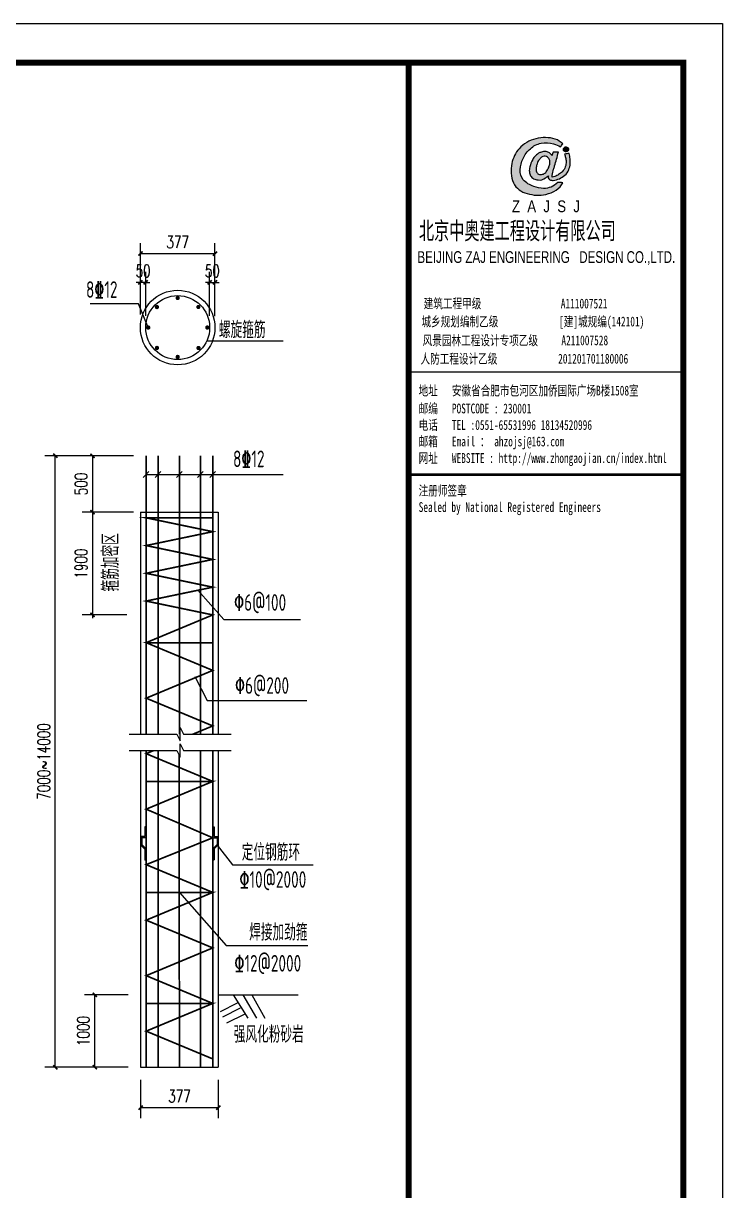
# Model space of a CAD drawing. Extents: x 180850 to 1400258, y 48356 to 327067.
# Drawn here: x 400639 to 425838, y 178316 to 220382 of the extents above; entities that cross this region are included whole.
import ezdxf
from ezdxf.enums import TextEntityAlignment as Align

# ---------------------------------------------------------------- set-up
doc = ezdxf.new("R2010")
doc.units = 0
doc.header["$LTSCALE"] = 1000
for name, color, linetype in [('01', 1, 'Continuous'), ('AXIS', 3, 'Continuous'), ('NUM', 7, 'Continuous'), ('PUB_TITLE', 4, 'Continuous'), ('STAIR', 2, 'Continuous'), ('图签', 3, 'Continuous'), ('细实线', 6, 'Continuous'), ('详图钢筋', 7, 'Continuous'), ('钢筋圆', 4, 'Continuous')]:
    doc.layers.add(name, color=color, linetype=linetype)
doc.styles.add('_gyy_title_Arial', font='arial.ttf', dxfattribs={"width": 0.7})
doc.styles.add('_gyy_title_ST', font='', dxfattribs={"width": 0.8})
doc.styles.add('_TCH_DIM_T3', font='SIMPLEX', dxfattribs={"width": 0.705882, "bigfont": 'GBCBIG'})
doc.styles.add('HZ', font='txt.shx', dxfattribs={"width": 0.8, "bigfont": '000hztxt.shx'})
doc.styles.add('TSSD_Norm', font='tssdeng.shx', dxfattribs={"bigfont": 'hztxt.shx'})
doc.styles.get('_gyy_title_ST').set_extended_font_data('SimSun')
doc.dimstyles.new('TCH_150_10', dxfattribs={"dimtxt": 446.25, "dimasz": 150, "dimexe": 375, "dimexo": 450, "dimgap": 189.375, "dimtad": 1, "dimdec": 0, "dimlfac": 0.1, "dimzin": 0, "dimdsep": 46, "dimtxsty": '_TCH_DIM_T3', "dimblk": 'ARCHTICK', "dimcen": 0.09, "dimclrd": 256, "dimclre": 256, "dimclrt": 7, "dimazin": 2, "dimtfac": 1, "dimtdec": 0, "dimtix": 1, "dimtmove": 2, "dimatfit": 3, "dimfxl": 1, "dimtolj": 1, "dimtzin": 0, "dimarcsym": 0})
doc.dimstyles.new('TCH_150_5', dxfattribs={"dimtxt": 446.25, "dimasz": 150, "dimexe": 375, "dimexo": 450, "dimgap": 189.375, "dimtad": 1, "dimdec": 0, "dimlfac": 0.2, "dimzin": 0, "dimdsep": 46, "dimtxsty": '_TCH_DIM_T3', "dimblk": 'ARCHTICK', "dimcen": 0.09, "dimclrd": 256, "dimclre": 256, "dimclrt": 7, "dimazin": 2, "dimtfac": 1, "dimtdec": 0, "dimtix": 1, "dimtmove": 2, "dimatfit": 3, "dimfxl": 1, "dimtolj": 1, "dimtzin": 0, "dimarcsym": 0})

# ---------------------------------------------------------------- blocks, each defined once
blk = doc.blocks.new('dd')
at = {"layer": '图签'}
h = blk.add_hatch(color=5, dxfattribs=at)
h.set_gradient(color1=(0, 0, 255), color2=(36, 36, 255), one_color=1, tint=0.57)
h.paths.add_polyline_path([(452, 1270, -0.093206), (531, 1562, -0.136321), (716, 1807, -0.161039), (988, 1948, -0.108591), (1307, 1935, -0.049497), (1479, 1861, 0.062627), (1539, 1932, 0.094388), (1351, 2056, 0.136326), (854, 2062, 0.161722), (430, 1810, 0.133661), (243, 1435, 0.158414), (286, 937, 0.22517), (632, 669, 0.138663), (1107, 646, 0.074676), (1375, 753, 0.125344), (1543, 944, 0.006312), (1413, 948, -0.090385), (1244, 833, -0.096745), (1053, 797, -0.073845), (803, 850, -0.140868), (530, 1020, -0.160753)])
h = blk.add_hatch(color=1, dxfattribs=at)
h.set_gradient(color1=(255, 0, 0), color2=(255, 0, 0), tint=0.57)
h.paths.add_polyline_path([(1557, 1818, 0.386553), (1564, 1757, 0.170676), (1604, 1736, 0.082224), (1657, 1743, 0.087509), (1686, 1766, 0.264235), (1694, 1804, 0.244333), (1636, 1850, 0.30271)])
h = blk.add_hatch(color=5, dxfattribs=at)
h.set_gradient(color1=(0, 0, 255), color2=(36, 36, 255), one_color=1, tint=0.57)
h.paths.add_polyline_path([(1306, 1289, 0.011169), (1334, 1370, 0.005807), (1431, 1724, 0.01105), (1292, 1724, 0.016796), (1267, 1634, 0.125943), (1203, 1704, 0.083806), (1120, 1739, 0.082879), (1047, 1739, -0.008503), (952, 1710, 0.060057), (844, 1628, 0.086078), (774, 1532, 0.099424), (705, 1347, 0.12153), (690, 1225, 0.102644), (719, 1122, 0.056648), (797, 1042, 0.092914), (913, 1013, 0.194578), (1098, 1064, -0.002562), (1175, 1122, 0.064354), (1167, 1068, 0.172385), (1207, 1017, 0.105458), (1300, 1002, 0.086567), (1454, 1046, 0.047674), (1592, 1136, 0.166359), (1692, 1274, 0.096748), (1728, 1431, 0.03151), (1728, 1548, 0.041815), (1700, 1691, 0.007654), (1588, 1673, -0.009919), (1610, 1585, -0.068269), (1624, 1482, -0.105336), (1605, 1352, -0.14652), (1528, 1223, -0.070486), (1434, 1151, -0.077937), (1341, 1103, -0.127098), (1272, 1084, -0.114215), (1267, 1129, -0.007609)])
h.paths.add_polyline_path([(865, 1245, -0.099994), (863, 1328, -0.050974), (888, 1427, -0.120527), (938, 1529, -0.043888), (1002, 1595, -0.08446), (1063, 1619, -0.147309), (1127, 1607, -0.037474), (1177, 1572, -0.06931), (1209, 1507, -0.067662), (1213, 1431, -0.02676), (1211, 1413, 0.017209), (1183, 1329, -0.048815), (1120, 1223, -0.139096), (1046, 1163, -0.097991), (944, 1153, -0.085394), (909, 1169, -0.149141)], flags=16)
blk.add_lwpolyline([(1539, 1932, 0.094388), (1351, 2056, 0.136326), (854, 2062, 0.161722), (430, 1810, 0.133661), (243, 1435, 0.158414), (286, 937, 0.22517), (632, 669, 0.138663), (1107, 646, 0.074676), (1375, 753, 0.125344), (1543, 944, 0.006312), (1413, 948, -0.090385), (1244, 833, -0.096745), (1053, 797, -0.073845), (803, 850, -0.140868), (530, 1020, -0.160753), (452, 1270, -0.093206), (531, 1562, -0.136321), (716, 1807, -0.161039), (988, 1948, -0.108591), (1307, 1935, -0.049497), (1479, 1861, 0.062627)], format="xyb", close=True, dxfattribs=at)
for points in [[(1694, 1804, 0.243958), (1636, 1850, 0.303117), (1557, 1818, 0.386553), (1564, 1757, 0.170676), (1604, 1736, 0.082224), (1657, 1743, 0.087509), (1686, 1766, 0.264235), (1694, 1804, -7.823139)], [(1431, 1724, 0.011041), (1292, 1724, 0.016796), (1267, 1634, 0.125943), (1203, 1704, 0.083806), (1120, 1739, 0.082879), (1047, 1739, -0.008503), (952, 1710, 0.060057), (844, 1628, 0.086078), (774, 1532, 0.099424), (705, 1347, 0.12153), (690, 1225, 0.102644), (719, 1122, 0.056648), (797, 1042, 0.092914), (913, 1013, 0.194578), (1098, 1064, -0.002562), (1175, 1122, 0.064354), (1167, 1068, 0.172385), (1207, 1017, 0.105458), (1300, 1002, 0.086567), (1454, 1046, 0.047674), (1592, 1136, 0.166359), (1692, 1274, 0.096748), (1728, 1431, 0.03151), (1728, 1548, 0.041815), (1700, 1691, 0.007654), (1588, 1673, -0.009919), (1610, 1585, -0.068269), (1624, 1482, -0.105336), (1605, 1352, -0.14652), (1528, 1223, -0.070486), (1434, 1151, -0.077937), (1341, 1103, -0.127098), (1272, 1084, -0.114215), (1267, 1129, -0.007609), (1306, 1289, 0.011169), (1334, 1370, 0.005782), (1430, 1722, 0.069025)], [(1213, 1431, 0.067662), (1209, 1507, 0.06931), (1177, 1572, 0.037474), (1127, 1607, 0.147309), (1063, 1619, 0.08446), (1002, 1595, 0.043888), (938, 1529, 0.120527), (888, 1427, 0.050974), (863, 1328, 0.099994), (865, 1245, 0.149141), (909, 1169, 0.085394), (944, 1153, 0.097991), (1046, 1163, 0.139096), (1120, 1223, 0.048815), (1183, 1329, -0.017209), (1211, 1413, 0.02676), (1213, 1431, 0.441273)]]:
    blk.add_lwpolyline(points, format="xyb", dxfattribs=at)
at = {"insert": (246, 492), "char_height": 300, "width": 8000, "attachment_point": 1, "style": 'HZ'}
blk.add_mtext('{\\fArial|b0|i0|c0|p32;Z  A  J  S  J}', dxfattribs=at)
blk = doc.blocks.new('_ArchTick')
at = {"color": 0, "linetype": 'ByBlock', "const_width": 0.4}
blk.add_lwpolyline([(-0.5, -0.5), (0.5, 0.5)], dxfattribs=at)
blk = doc.blocks.new('*D1025')
at = {"layer": 'AXIS', "linetype": 'ByBlock', "lineweight": -2, "transparency": 16777216}
for p, q in [((404614, 204800), (402758, 204800)), ((403133, 204800), (403133, 202763)), ((404614, 202763), (402758, 202763))]:
    blk.add_line(p, q, dxfattribs=at)
at = {"layer": 'Defpoints', "color": 0, "linetype": 'ByBlock', "transparency": 16777216}
for p in [(405064, 204800), (403133, 202763), (405064, 202763)]:
    blk.add_point(p, dxfattribs=at)
at = {"layer": 'AXIS', "linetype": 'ByBlock', "lineweight": -2, "transparency": 16777216, "xscale": 150, "yscale": 150, "zscale": 150}
for p, rotation in [((403133, 204800), 90), ((403133, 202763), 270)]:
    blk.add_blockref('_ArchTick', p, dxfattribs=dict(at, rotation=rotation))
at = {"layer": 'AXIS', "color": 7, "linetype": 'ByBlock', "transparency": 16777216, "insert": (402720, 203782), "char_height": 446.2, "attachment_point": 5, "rotation": 90, "style": '_TCH_DIM_T3'}
blk.add_mtext('\\A1;500', dxfattribs=at)
blk = doc.blocks.new('*D1026')
at = {"layer": 'AXIS', "linetype": 'ByBlock', "lineweight": -2, "transparency": 16777216}
for p, q in [((404414, 202763), (402758, 202763)), ((403133, 202763), (403133, 199063)), ((404374, 199063), (402758, 199063))]:
    blk.add_line(p, q, dxfattribs=at)
at = {"layer": 'Defpoints', "color": 0, "linetype": 'ByBlock', "transparency": 16777216}
for p in [(404864, 202763), (403133, 199063), (404824, 199063)]:
    blk.add_point(p, dxfattribs=at)
at = {"layer": 'AXIS', "linetype": 'ByBlock', "lineweight": -2, "transparency": 16777216, "xscale": 150, "yscale": 150, "zscale": 150}
for p, rotation in [((403133, 202763), 90), ((403133, 199063), 270)]:
    blk.add_blockref('_ArchTick', p, dxfattribs=dict(at, rotation=rotation))
at = {"layer": 'AXIS', "color": 7, "linetype": 'ByBlock', "transparency": 16777216, "insert": (402720, 200913), "char_height": 446.2, "attachment_point": 5, "rotation": 90, "style": '_TCH_DIM_T3'}
blk.add_mtext('\\A1;1900', dxfattribs=at)
blk = doc.blocks.new('*D1027')
at = {"layer": 'AXIS', "linetype": 'ByBlock', "lineweight": -2, "transparency": 16777216}
for p, q in [((404414, 185373), (402838, 185373)), ((403213, 182763), (403213, 185373)), ((404414, 182763), (402838, 182763))]:
    blk.add_line(p, q, dxfattribs=at)
at = {"layer": 'Defpoints', "color": 0, "linetype": 'ByBlock', "transparency": 16777216}
for p in [(403213, 185373), (404864, 185373), (404864, 182763)]:
    blk.add_point(p, dxfattribs=at)
at = {"layer": 'AXIS', "linetype": 'ByBlock', "lineweight": -2, "transparency": 16777216, "xscale": 150, "yscale": 150, "zscale": 150}
for p, rotation in [((403213, 185373), 90), ((403213, 182763), 270)]:
    blk.add_blockref('_ArchTick', p, dxfattribs=dict(at, rotation=rotation))
at = {"layer": 'AXIS', "color": 7, "linetype": 'ByBlock', "transparency": 16777216, "insert": (402801, 184068), "char_height": 446.2, "attachment_point": 5, "rotation": 90, "style": '_TCH_DIM_T3'}
blk.add_mtext('\\A1;1000', dxfattribs=at)
blk = doc.blocks.new('*D1028')
at = {"layer": 'AXIS', "linetype": 'ByBlock', "lineweight": -2, "transparency": 16777216}
for p, q in [((404174, 204800), (401415, 204800)), ((401790, 182763), (401790, 204800)), ((404414, 182763), (401415, 182763))]:
    blk.add_line(p, q, dxfattribs=at)
at = {"layer": 'Defpoints', "color": 0, "linetype": 'ByBlock', "transparency": 16777216}
for p in [(401790, 204800), (404624, 204800), (404864, 182763)]:
    blk.add_point(p, dxfattribs=at)
at = {"layer": 'AXIS', "linetype": 'ByBlock', "lineweight": -2, "transparency": 16777216, "xscale": 150, "yscale": 150, "zscale": 150}
for p, rotation in [((401790, 204800), 90), ((401790, 182763), 270)]:
    blk.add_blockref('_ArchTick', p, dxfattribs=dict(at, rotation=rotation))
at = {"layer": 'AXIS', "color": 7, "linetype": 'ByBlock', "transparency": 16777216, "insert": (401377, 193781), "char_height": 446.25, "attachment_point": 5, "rotation": 90, "style": '_TCH_DIM_T3'}
blk.add_mtext('\\A1;7000~14000', dxfattribs=at)
blk = doc.blocks.new('*D1036')
at = {"layer": 'AXIS', "linetype": 'ByBlock', "lineweight": -2, "transparency": 16777216}
for p, q in [((404857, 209902), (404857, 212462)), ((407545, 209835), (407545, 212462)), ((404857, 212087), (407545, 212087))]:
    blk.add_line(p, q, dxfattribs=at)
at = {"layer": 'Defpoints', "color": 0, "linetype": 'ByBlock', "transparency": 16777216}
for p in [(407545, 212087), (404857, 209452), (407545, 209385)]:
    blk.add_point(p, dxfattribs=at)
at = {"layer": 'AXIS', "linetype": 'ByBlock', "lineweight": -2, "transparency": 16777216, "xscale": 150, "yscale": 150, "zscale": 150, "rotation": 180}
blk.add_blockref('_ArchTick', (404857, 212087), dxfattribs=at)
at = {"layer": 'AXIS', "linetype": 'ByBlock', "lineweight": -2, "transparency": 16777216, "xscale": 150, "yscale": 150, "zscale": 150}
blk.add_blockref('_ArchTick', (407545, 212087), dxfattribs=at)
at = {"layer": 'AXIS', "color": 7, "linetype": 'ByBlock', "transparency": 16777216, "insert": (406201, 212499), "char_height": 446.2, "attachment_point": 5, "style": '_TCH_DIM_T3'}
blk.add_mtext('\\A1;377', dxfattribs=at)
blk = doc.blocks.new('*D1037')
at = {"layer": 'AXIS', "linetype": 'ByBlock', "lineweight": -2, "transparency": 16777216}
for p, q in [((404857, 209884), (404857, 211422)), ((405049, 209847), (405049, 211422)), ((404857, 211047), (404707, 211047)), ((405049, 211047), (404857, 211047)), ((405049, 211047), (405199, 211047))]:
    blk.add_line(p, q, dxfattribs=at)
at = {"layer": 'Defpoints', "color": 0, "linetype": 'ByBlock', "transparency": 16777216}
for p in [(404857, 211047), (404857, 209434), (405049, 209397)]:
    blk.add_point(p, dxfattribs=at)
at = {"layer": 'AXIS', "linetype": 'ByBlock', "lineweight": -2, "transparency": 16777216, "xscale": 150, "yscale": 150, "zscale": 150}
blk.add_blockref('_ArchTick', (404857, 211047), dxfattribs=at)
at = {"layer": 'AXIS', "linetype": 'ByBlock', "lineweight": -2, "transparency": 16777216, "xscale": 150, "yscale": 150, "zscale": 150, "rotation": 180}
blk.add_blockref('_ArchTick', (405049, 211047), dxfattribs=at)
at = {"layer": 'AXIS', "color": 7, "linetype": 'ByBlock', "transparency": 16777216, "insert": (404953, 211460), "char_height": 446.2, "attachment_point": 5, "style": '_TCH_DIM_T3'}
blk.add_mtext('\\A1;50', dxfattribs=at)
blk = doc.blocks.new('*D1038')
at = {"layer": 'AXIS', "linetype": 'ByBlock', "lineweight": -2, "transparency": 16777216}
for p, q in [((407353, 209847), (407353, 211422)), ((407545, 209884), (407545, 211422)), ((407353, 211047), (407203, 211047)), ((407353, 211047), (407545, 211047)), ((407545, 211047), (407695, 211047))]:
    blk.add_line(p, q, dxfattribs=at)
at = {"layer": 'Defpoints', "color": 0, "linetype": 'ByBlock', "transparency": 16777216}
for p in [(407545, 211047), (407353, 209397), (407545, 209434)]:
    blk.add_point(p, dxfattribs=at)
at = {"layer": 'AXIS', "linetype": 'ByBlock', "lineweight": -2, "transparency": 16777216, "xscale": 150, "yscale": 150, "zscale": 150}
blk.add_blockref('_ArchTick', (407353, 211047), dxfattribs=at)
at = {"layer": 'AXIS', "linetype": 'ByBlock', "lineweight": -2, "transparency": 16777216, "xscale": 150, "yscale": 150, "zscale": 150, "rotation": 180}
blk.add_blockref('_ArchTick', (407545, 211047), dxfattribs=at)
at = {"layer": 'AXIS', "color": 7, "linetype": 'ByBlock', "transparency": 16777216, "insert": (407449, 211460), "char_height": 446.2, "attachment_point": 5, "style": '_TCH_DIM_T3'}
blk.add_mtext('\\A1;50', dxfattribs=at)
blk = doc.blocks.new('*D1040')
at = {"layer": 'AXIS', "linetype": 'ByBlock', "lineweight": -2, "transparency": 16777216}
for p, q in [((404864, 182313), (404864, 180932)), ((407664, 182313), (407664, 180932)), ((404864, 181307), (407664, 181307))]:
    blk.add_line(p, q, dxfattribs=at)
at = {"layer": 'Defpoints', "color": 0, "linetype": 'ByBlock', "transparency": 16777216}
for p in [(404864, 182763), (407664, 182763), (407664, 181307)]:
    blk.add_point(p, dxfattribs=at)
at = {"layer": 'AXIS', "linetype": 'ByBlock', "lineweight": -2, "transparency": 16777216, "xscale": 150, "yscale": 150, "zscale": 150, "rotation": 180}
blk.add_blockref('_ArchTick', (404864, 181307), dxfattribs=at)
at = {"layer": 'AXIS', "linetype": 'ByBlock', "lineweight": -2, "transparency": 16777216, "xscale": 150, "yscale": 150, "zscale": 150}
blk.add_blockref('_ArchTick', (407664, 181307), dxfattribs=at)
at = {"layer": 'AXIS', "color": 7, "linetype": 'ByBlock', "transparency": 16777216, "insert": (406264, 181720), "char_height": 446.2, "attachment_point": 5, "style": '_TCH_DIM_T3'}
blk.add_mtext('\\A1;377', dxfattribs=at)

msp = doc.modelspace()

# ---------------------------------------------------------------- linework, layer by layer
at = {"color": 3, "linetype": 'Continuous'}
for p, q in [((404794.04, 210269.86), (403050.29, 210269.86)), ((405141.45, 209418.92), (404794.04, 210269.86)), ((407247.86, 208938.21), (409999.88, 208938.21)), ((405166.47, 204231.11), (404962.27, 204013.94)), ((405064.37, 204122.53), (409999.48, 204122.53)), ((405596.6, 204231.11), (405392.41, 204013.94)), ((406364.44, 204231.11), (406160.24, 204013.94)), ((407120.25, 204231.11), (406916.06, 204013.94)), ((407566.47, 204231.11), (407362.27, 204013.94)), ((406925.23, 199950.91), (407859.05, 198901.29)), ((407859.05, 198901.29), (410625.18, 198901.29)), ((406821.97, 196842.21), (407269, 195981.29)), ((407269, 195981.29), (410858.86, 195981.29)), ((407620.25, 190770.22), (408171.71, 190057.27)), ((408171.71, 190057.27), (411079.32, 190057.27)), ((406264.37, 189063.23), (407948.98, 187147.12)), ((407948.98, 187147.12), (410886.7, 187147.12))]:
    msp.add_line(p, q, dxfattribs=at)
at = {"layer": '01', "linetype": 'ByBlock'}
for p, q in [((405064.37, 204800.25), (405064.37, 194762.96)), ((405494.5, 204800.25), (405494.5, 194762.96)), ((406262.34, 204800.25), (406262.34, 194762.96)), ((407018.15, 204800.25), (407018.15, 194762.96)), ((407464.37, 204800.25), (407464.37, 194762.96)), ((405064.37, 202563.23), (407464.37, 202063.23)), ((407464.37, 202063.23), (405064.37, 201563.23)), ((405064.37, 201563.23), (407464.37, 201063.23)), ((407464.37, 201063.23), (405064.37, 200563.23)), ((405064.37, 200563.23), (407464.37, 200063.23)), ((407464.37, 200063.23), (405064.37, 199563.23)), ((407464.37, 199063.23), (405064.37, 198063.23)), ((405064.37, 198063.23), (407464.37, 197063.23)), ((405064.37, 198063.23), (407464.37, 198063.23)), ((407464.37, 197063.23), (405064.37, 196063.23)), ((405064.37, 196063.23), (407464.37, 195063.23))]:
    msp.add_line(p, q, dxfattribs=at)
at = {"layer": '01', "color": 0}
msp.add_line((407664.37, 185373.42), (410536.95, 185373.42), dxfattribs=at)
at = {"layer": '01', "color": 3}
for p, q in [((408204.14, 185373.42), (408728.18, 184532.2)), ((408545.85, 185373.42), (409038.24, 184532.2)), ((408867.45, 185373.42), (409343.77, 184532.2)), ((408345.78, 185076.25), (407725.74, 184759.01)), ((408457.21, 184897.37), (407820.47, 184567.96)), ((408617.78, 184673.47), (407958.96, 184346.81))]:
    msp.add_line(p, q, dxfattribs=at)
at = {"layer": '01', "linetype": 'ByBlock', "const_width": 60}
for points in [[(405064.37, 204800.25), (405064.37, 194762.96)], [(405494.5, 194762.96), (405494.5, 204800.25)], [(406262.34, 204800.25), (406262.34, 194762.96)], [(407018.15, 194762.96), (407018.15, 204800.25)], [(407464.37, 204800.25), (407464.37, 194762.96)], [(405064.37, 198063.23), (407464.37, 199063.23), (405064.37, 199563.23), (407464.37, 200063.23), (405064.37, 200563.23), (407464.37, 201063.23), (405064.37, 201563.23), (407464.37, 202063.23), (405064.37, 202563.23), (407464.37, 202563.23)], [(406743.72, 194762.96), (407464.37, 195063.23), (405064.37, 196063.23), (407464.37, 197063.23), (405064.37, 198063.23), (407464.37, 198063.23)], [(407464.37, 193063.23), (405064.37, 194063.23), (405324.76, 194171.73)], [(405064.37, 194171.73), (405064.37, 182762.58)], [(405499.87, 182762.58), (405499.87, 194171.73)], [(406249.15, 194010.45), (406264.37, 182762.58)], [(407017.52, 182762.58), (407017.52, 194171.73)], [(407464.37, 194171.73), (407464.37, 182762.58)], [(407464.37, 189063.23), (405064.37, 190063.23), (407464.37, 191032.62), (405064.37, 192063.23), (407464.37, 193063.23), (405064.37, 193063.23)], [(407464.37, 185063.23), (405064.37, 186063.23), (407464.37, 187063.23), (405064.37, 188063.23), (407464.37, 189063.23), (405064.37, 189063.23)], [(407464.37, 183063.23), (405064.37, 184063.23), (407464.37, 185063.23), (405064.37, 185063.23)]]:
    msp.add_lwpolyline(points, dxfattribs=at)
at = {"layer": 'AXIS', "linetype": 'ByBlock'}
msp.add_line((403132.82, 202883.23), (403132.82, 198943.23), dxfattribs=at)
at = {"layer": 'PUB_TITLE'}
msp.add_line((414524.57, 207821.84), (424423.55, 207821.84), dxfattribs=at)
msp.add_lwpolyline([(306908.52, 220381.89), (425837.69, 220381.89), (425837.69, 136381.97), (306908.52, 136381.97)], close=True, dxfattribs=at)
at = {"layer": 'PUB_TITLE', "const_width": 212.12}
for points in [[(310443.87, 137796.11), (310443.87, 218967.75), (424423.55, 218967.75), (424423.55, 137796.11)], [(414524.57, 218967.75), (424423.55, 218967.75), (424423.55, 137796.11), (414524.57, 137796.11)]]:
    msp.add_lwpolyline(points, close=True, dxfattribs=at)
at = {"layer": 'PUB_TITLE', "const_width": 98.99}
msp.add_lwpolyline([(414524.57, 204116.19), (424423.55, 204116.19)], dxfattribs=at)
at = {"layer": 'STAIR'}
for p, q in [((406288.52, 194522.96), (406288.52, 195002.96)), ((406288.52, 195002.96), (406408.52, 194762.96)), ((404447.22, 194762.96), (406168.52, 194762.96)), ((406168.52, 194762.96), (406288.52, 194522.96)), ((406288.52, 193931.73), (406288.52, 194411.73)), ((406288.52, 194411.73), (406408.52, 194171.73)), ((406408.52, 194762.96), (408129.81, 194762.96)), ((404447.22, 194171.73), (406168.52, 194171.73)), ((406168.52, 194171.73), (406288.52, 193931.73)), ((406408.52, 194171.73), (408129.81, 194171.73))]:
    msp.add_line(p, q, dxfattribs=at)
at = {"layer": '细实线'}
for p, q in [((404864.37, 202763.23), (404864.37, 194762.96)), ((404864.37, 202763.23), (407664.37, 202763.23)), ((407664.37, 202763.23), (407664.37, 194762.96)), ((404864.37, 194171.73), (404864.37, 182762.58)), ((407664.37, 194171.73), (407664.37, 182762.58)), ((405016.37, 191429.33), (405016.37, 191077.33)), ((405064.37, 191429.33), (405016.37, 191429.33)), ((405064.37, 191429.33), (405064.37, 191029.33)), ((407464.37, 191432.62), (407512.37, 191432.62)), ((407464.37, 191432.62), (407464.37, 191032.62)), ((407512.37, 191432.62), (407512.37, 191080.62)), ((405016.37, 191077.33), (404876.37, 191077.33)), ((404876.37, 191077.33), (404876.37, 190764.65)), ((404904.37, 191029.33), (404904.37, 190789.33)), ((405064.37, 191029.33), (404904.37, 191029.33)), ((407464.37, 191032.62), (407624.37, 191032.62)), ((407512.37, 191080.62), (407652.37, 191080.62)), ((407624.37, 191032.62), (407624.37, 190792.62)), ((407652.37, 191080.62), (407652.37, 190767.93)), ((404876.37, 190764.65), (405016.37, 190624.65)), ((404904.37, 190789.33), (405064.37, 190629.33)), ((405016.37, 190624.65), (405016.37, 190229.33)), ((405064.37, 190629.33), (405064.37, 190229.33)), ((407624.37, 190792.62), (407464.37, 190632.62)), ((407464.37, 190632.62), (407464.37, 190232.62)), ((407652.37, 190767.93), (407512.37, 190627.93)), ((407512.37, 190627.93), (407512.37, 190232.62)), ((405064.37, 190229.33), (405016.37, 190229.33)), ((407464.37, 190232.62), (407512.37, 190232.62)), ((404864.37, 182762.58), (407664.37, 182762.58))]:
    msp.add_line(p, q, dxfattribs=at)
msp.add_circle((406200.95, 209418.92), 1344, dxfattribs=at)
at = {"layer": '详图钢筋', "linetype": 'Continuous'}
msp.add_circle((406200.95, 209418.92), 1152, dxfattribs=at)
at = {"layer": '钢筋圆', "const_width": 76.8}
for points in [[(406200.95, 210521.35, 1), (406200.95, 210444.55, 1)], [(405452.58, 210195.6, 1), (405452.58, 210118.8, 1)], [(406946.31, 210198.11, 1), (406946.31, 210121.31, 1)], [(405141.45, 209457.32, 1), (405141.45, 209380.52, 1)], [(407268.34, 209457.32, 1), (407268.34, 209380.52, 1)], [(405454.36, 208723.42, 1), (405454.36, 208646.62, 1)], [(406951.97, 208721.37, 1), (406951.97, 208644.57, 1)], [(406200.95, 208399.44, 1), (406200.95, 208322.64, 1)]]:
    msp.add_lwpolyline(points, format="xyb", close=True, dxfattribs=at)

# ---------------------------------------------------------------- block references
at = {"layer": '图签', "xscale": 1.414139999943435, "yscale": 1.414139999943435, "zscale": 1.414139999943435}
msp.add_blockref('dd', (417898.15, 213305.02), dxfattribs=at)

# ---------------------------------------------------------------- texts
at = {"color": 1, "insert": (414892.78, 213244.05), "char_height": 718.1993, "width": 9393.6358, "attachment_point": 1, "style": 'HZ'}
msp.add_mtext('北京中奥建工程设计有限公司', dxfattribs=at)
at = {"layer": 'NUM', "style": 'TSSD_Norm', "width": 0.7}
for s, p in [('8%%13212', (402896.22, 210488.86)), ('螺旋箍筋', (407686.88, 209038.49)), ('8%%13212', (408194.41, 204387.84)), ('%%1306@100', (408235.13, 199212.07)), ('%%1306@200', (408266.62, 196219.77)), ('定位钢筋环', (408510.01, 190207.83)), ('%%13110@2000', (408427.91, 189228.86)), ('焊接加劲箍', (408777.68, 187326.65)), ('%%13112@2000', (408246.99, 186209.66)), ('强风化粉砂岩', (408221.54, 183645.31))]:
    msp.add_text(s, height=600, dxfattribs=at).set_placement(p)
msp.add_text('箍筋加密区', height=600, rotation=90, dxfattribs=at).set_placement((404082.87, 199906.1))
at = {"layer": 'PUB_TITLE', "width": 0.7}
for s, height, style, p in [('BEIJING ZAJ ENGINEERING   DESIGN CO.,LTD.', 424.2416, '_gyy_title_Arial', (419485.66, 211746.83)), ('建筑工程甲级                 A111007521             ', 353.5346, '_gyy_title_ST', (419471.44, 210108.51)), ('城乡规划编制乙级             [建]城规编(142101)', 353.5346, '_gyy_title_ST', (418999.36, 209459.89)), ('风景园林工程设计专项乙级     A211007528           ', 353.5346, '_gyy_title_ST', (419295.46, 208781.7)), ('人防工程设计乙级             201201701180006', 353.5346, '_gyy_title_ST', (418692.58, 208120.07))]:
    msp.add_text(s, height=height, dxfattribs=dict(at, style=style)).set_placement(p, align=Align.CENTER)
at = {"layer": 'PUB_TITLE', "style": '_gyy_title_ST', "width": 0.7}
for s, height, p in [('地址   安徽省合肥市包河区加侨国际广场B楼1508室', 353.5346, (414882.41, 206971.5)), ('邮编   POSTCODE : 230001', 353.5346, (414882.41, 206325.74)), ('电话   TEL :0551-65531996 18134520996', 353.5346, (414882.41, 205731.8)), ('邮箱   Email ： ahzojsj@163.com', 353.5346, (414882.41, 205137.86)), ('网址   WEBSITE : http://www.zhongaojian.cn/index.html', 353.5346, (414882.41, 204540.43)), ('注册师签章', 353.535, (414882.41, 203366.69)), ('Sealed by National Registered Engineers', 353.5346, (414884.33, 202772.76))]:
    msp.add_text(s, height=height, dxfattribs=at).set_placement(p)

# ---------------------------------------------------------------- dimensions: what is measured, and where the dimension line sits
at = {"layer": 'AXIS', "linetype": 'ByBlock'}
for base, p1, p2, text, picture, middle in [((407544.53, 212086.78), (404857.37, 209452.37), (407544.53, 209385.48), '377', '*D1036', (406200.95, 212499.28)), ((404857.04, 211047.31), (405049.15, 209397.48), (404857.04, 209434.45), '50', '*D1037', (404953.09, 211459.81)), ((407664.37, 181307.19), (404864.37, 182762.58), (407664.37, 182762.58), '377', '*D1040', (406264.37, 181719.69))]:
    dim = msp.add_linear_dim(base=base, p1=p1, p2=p2, text=text, dimstyle='TCH_150_5', dxfattribs=at)
    dim.commit()
    dim.dimension.update_dxf_attribs({"geometry": picture, "text_midpoint": middle})
for base, p1, p2, angle, text, dimstyle, picture, middle in [((407544.86, 211047.31), (407352.75, 209397.48), (407544.86, 209434.45), 180, '50', 'TCH_150_5', '*D1038', (407448.81, 211459.81)), ((401789.68, 204800.25), (404864.37, 182762.58), (404624.37, 204800.25), 90, '7000~14000', 'TCH_150_10', '*D1028', (401377.18, 193781.41)), ((403132.82, 202763.23), (405064.37, 204800.25), (405064.37, 202763.23), 90, '500', 'TCH_150_10', '*D1025', (402720.32, 203781.74)), ((403132.82, 199063.23), (404864.37, 202763.23), (404824.37, 199063.23), 90, '1900', 'TCH_150_10', '*D1026', (402720.32, 200913.23)), ((403213.13, 185373.42), (404864.37, 182762.58), (404864.37, 185373.42), 270, '1000', 'TCH_150_10', '*D1027', (402800.63, 184068))]:
    dim = msp.add_linear_dim(base=base, p1=p1, p2=p2, angle=angle, text=text, dimstyle=dimstyle, dxfattribs=at)
    dim.commit()
    dim.dimension.update_dxf_attribs({"geometry": picture, "text_midpoint": middle})

doc.saveas('drawing.dxf')
